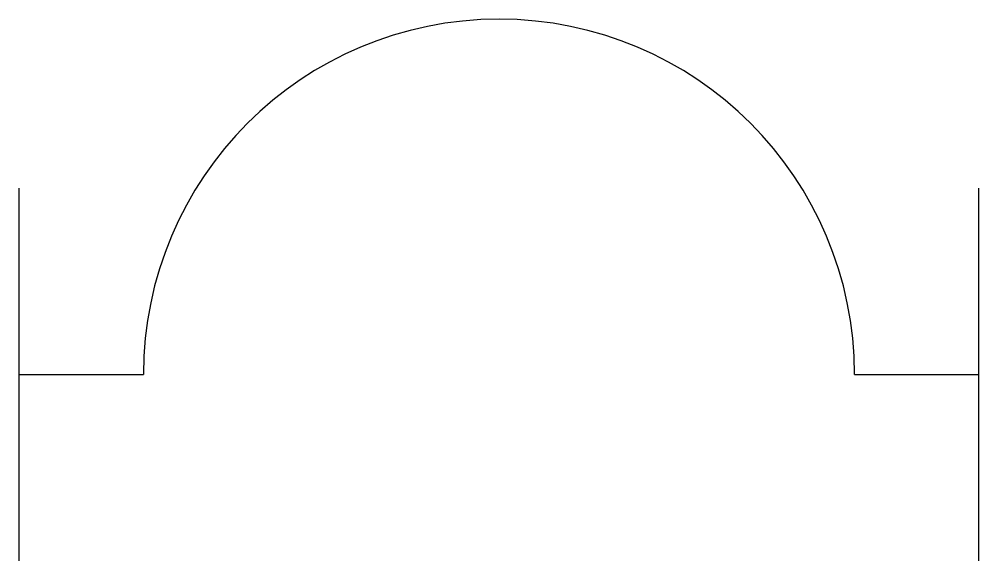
# Model space of a CAD drawing. Header units: millimetres. Extents: x -10170.303 to -10169.994, y 57.625 to 57.799.
import ezdxf

# ---------------------------------------------------------------- set-up
doc = ezdxf.new("R2010")
doc.units = ezdxf.units.MM
doc.header["$LTSCALE"] = 10
doc.layers.add('Tub_conexões', color=2, linetype='Continuous')

msp = doc.modelspace()

# ---------------------------------------------------------------- linework, layer by layer
at = {"layer": 'Tub_conexões'}
for p, q in [((-10170.30267, 57.62467), (-10170.30267, 57.74467)), ((-10169.99381, 57.62467), (-10169.99381, 57.74467))]:
    msp.add_line(p, q, dxfattribs=at)
at = {"layer": 'Tub_conexões', "color": 4}
for p, q in [((-10170.30267, 57.68467), (-10170.26267, 57.68467)), ((-10170.03381, 57.68467), (-10169.99381, 57.68467))]:
    msp.add_line(p, q, dxfattribs=at)
msp.add_arc((-10170.14824, 57.68467), 0.11443, 0, 180, dxfattribs=at)

doc.saveas('drawing.dxf')
